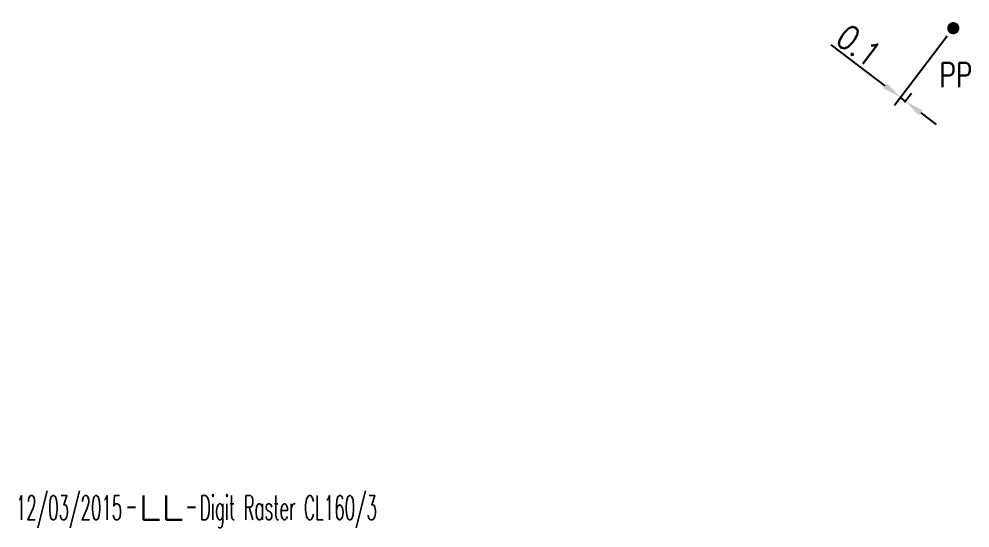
# Model space of a CAD drawing. Header units: millimetres. Extents: x 151068 to 151963, y 128015 to 128793.
# Drawn here: x 151440.8 to 151499.5, y 128762 to 128793.4 of the extents above; entities that cross this region are included whole.
import ezdxf
from ezdxf.enums import TextEntityAlignment as Align

# ---------------------------------------------------------------- set-up
doc = ezdxf.new("R2010")
doc.units = ezdxf.units.MM
doc.layers.get('0').update_dxf_attribs({"linetype": 'CONTINUOUS'})
doc.layers.get('Defpoints').update_dxf_attribs({"linetype": 'CONTINUOUS'})
doc.layers.add('P_300', color=7, linetype='CONTINUOUS')
doc.styles.get("Standard").update_dxf_attribs({"font": 'romans.shx', "width": 0.85})
doc.dimstyles.get("Standard").update_dxf_attribs({"dimtxt": 1.5, "dimasz": 1.2, "dimexe": 0.625, "dimexo": 0.625, "dimgap": 0.25, "dimtad": 1, "dimdec": 1, "dimzin": 0, "dimdsep": 46, "dimtxsty": 'Standard', "dimcen": -0.5, "dimadec": 0, "dimazin": 0, "dimtfac": 1, "dimtdec": 1, "dimtmove": 0, "dimatfit": 3, "dimfxl": 0, "dimtolj": 1, "dimtzin": 0, "dimarcsym": 0})

# ---------------------------------------------------------------- blocks, each defined once
blk = doc.blocks.new('*D3')
at = {"layer": 'Defpoints', "color": 0, "linetype": 'Continuous', "transparency": 16777216}
for p in [(151498.451, 128792.814), (151495.492, 128788.31), (151495.061, 128787.742)]:
    blk.add_point(p, dxfattribs=at)
at = {"layer": 'P_300', "color": 0, "linetype": 'Continuous', "lineweight": -2, "transparency": 16777216}
for p, q in [((151498.073, 128792.317), (151494.823, 128788.034)), ((151494.245, 128789.257), (151490.908, 128791.789)), ((151495.439, 128788.24), (151495.87, 128788.808)), ((151495.492, 128788.31), (151495.201, 128788.532)), ((151496.448, 128787.585), (151497.404, 128786.86))]:
    blk.add_line(p, q, dxfattribs=at)
at = {"layer": 'P_300', "color": 0, "linetype": 'Continuous', "transparency": 16777216}
for points in [[(151494.366, 128789.416), (151494.124, 128789.098), (151495.201, 128788.532)], [(151496.569, 128787.744), (151496.327, 128787.426), (151495.492, 128788.31)]]:
    blk.add_solid(points, dxfattribs=at)
at = {"layer": 'P_300', "color": 0, "linetype": 'Continuous', "transparency": 16777216, "insert": (151492.63, 128791.738), "char_height": 1.5, "attachment_point": 5, "rotation": 322.80727}
blk.add_mtext('\\A1;0.1', dxfattribs=at)
blk = doc.blocks.new('P_300_02')
at = {"color": 0, "linetype": 'Continuous', "const_width": 0.375}
blk.add_lwpolyline([(-0.188, 0, 1), (0.188, 0, 1)], format="xyb", close=True, dxfattribs=at)
at = {"color": 0, "linetype": 'Continuous', "width": 0.75}
blk.add_attdef('NUM', text='', height=2, dxfattribs=at).set_placement((2.435, 2.172), align=Align.MIDDLE)
at = {"color": 0, "linetype": 'Continuous', "width": 0.75, "flags": 3}
for tag, p in [('DEF_LEG', (0, -5)), ('DEF_COUP', (0, -7.5)), ('DEF_TYPE', (0, -10))]:
    blk.add_attdef(tag, text='', height=1.2, dxfattribs=at).set_placement(p, align=Align.MIDDLE)
blk = doc.blocks.new('GIS_MODF')
at = {"color": 0, "linetype": 'Continuous', "flags": 128}
for points in [[(-2.176, -0.014), (-1.676, -0.014)], [(1.519, -0.014), (2.019, -0.014)]]:
    blk.add_lwpolyline(points, dxfattribs=at)
at = {"color": 0, "linetype": 'Continuous', "width": 0.5}
blk.add_attdef('DATE', text='', height=1.5, dxfattribs=at).set_placement((-2.502, -0.798), align=Align.RIGHT)
at = {"color": 0, "linetype": 'Continuous', "width": 1.771291}
blk.add_attdef('USER', text='', height=1.5, dxfattribs=at).set_placement((-1.507, -0.798), (1.276, -0.798), align=Align.FIT)
at = {"color": 0, "linetype": 'Continuous', "width": 0.5}
blk.add_attdef('DESC', (2.289, -0.798), '', height=1.5, dxfattribs=at)

msp = doc.modelspace()

# ---------------------------------------------------------------- block references
at = {"layer": 'P_300', "linetype": 'Continuous'}
ref = msp.add_blockref('P_300_02', (151498.451, 128792.814), dxfattribs=dict(at, rotation=351.6389781943053))
ref.add_attrib('NUM', 'PP', dxfattribs={"layer": '0', "color": 0, "linetype": 'Continuous', "height": 1.5, "width": 0.75}).set_placement((151498.613, 128789.919), align=Align.MIDDLE)
ref = msp.add_blockref('GIS_MODF', (151449.681, 128763.251), dxfattribs=at)
ref.add_attrib('DATE', '12/03/2015', dxfattribs={"layer": '0', "color": 0, "linetype": 'Continuous', "height": 1.5, "width": 0.5}).set_placement((151447.179, 128762.453), align=Align.RIGHT)
ref.add_attrib('USER', 'LL', dxfattribs={"layer": '0', "color": 0, "linetype": 'Continuous', "height": 1.5, "width": 1.180861}).set_placement((151448.174, 128762.453), (151450.957, 128762.453), align=Align.FIT)
ref.add_attrib('DESC', 'Digit Raster CL160/3', (151451.969, 128762.453), dxfattribs={"layer": '0', "color": 0, "linetype": 'Continuous', "height": 1.5, "width": 0.5})

# ---------------------------------------------------------------- dimensions: what is measured, and where the dimension line sits
dim = msp.add_linear_dim(base=(151495.492, 128788.31), p1=(151498.451, 128792.814), p2=(151495.061, 128787.742), angle=142.80727, text='0.1', dimstyle='Standard', dxfattribs=at)
dim.commit()
dim.dimension.update_dxf_attribs({"geometry": '*D3', "text_midpoint": (151492.026, 128790.941), "dimtype": 160})

doc.saveas('drawing.dxf')
